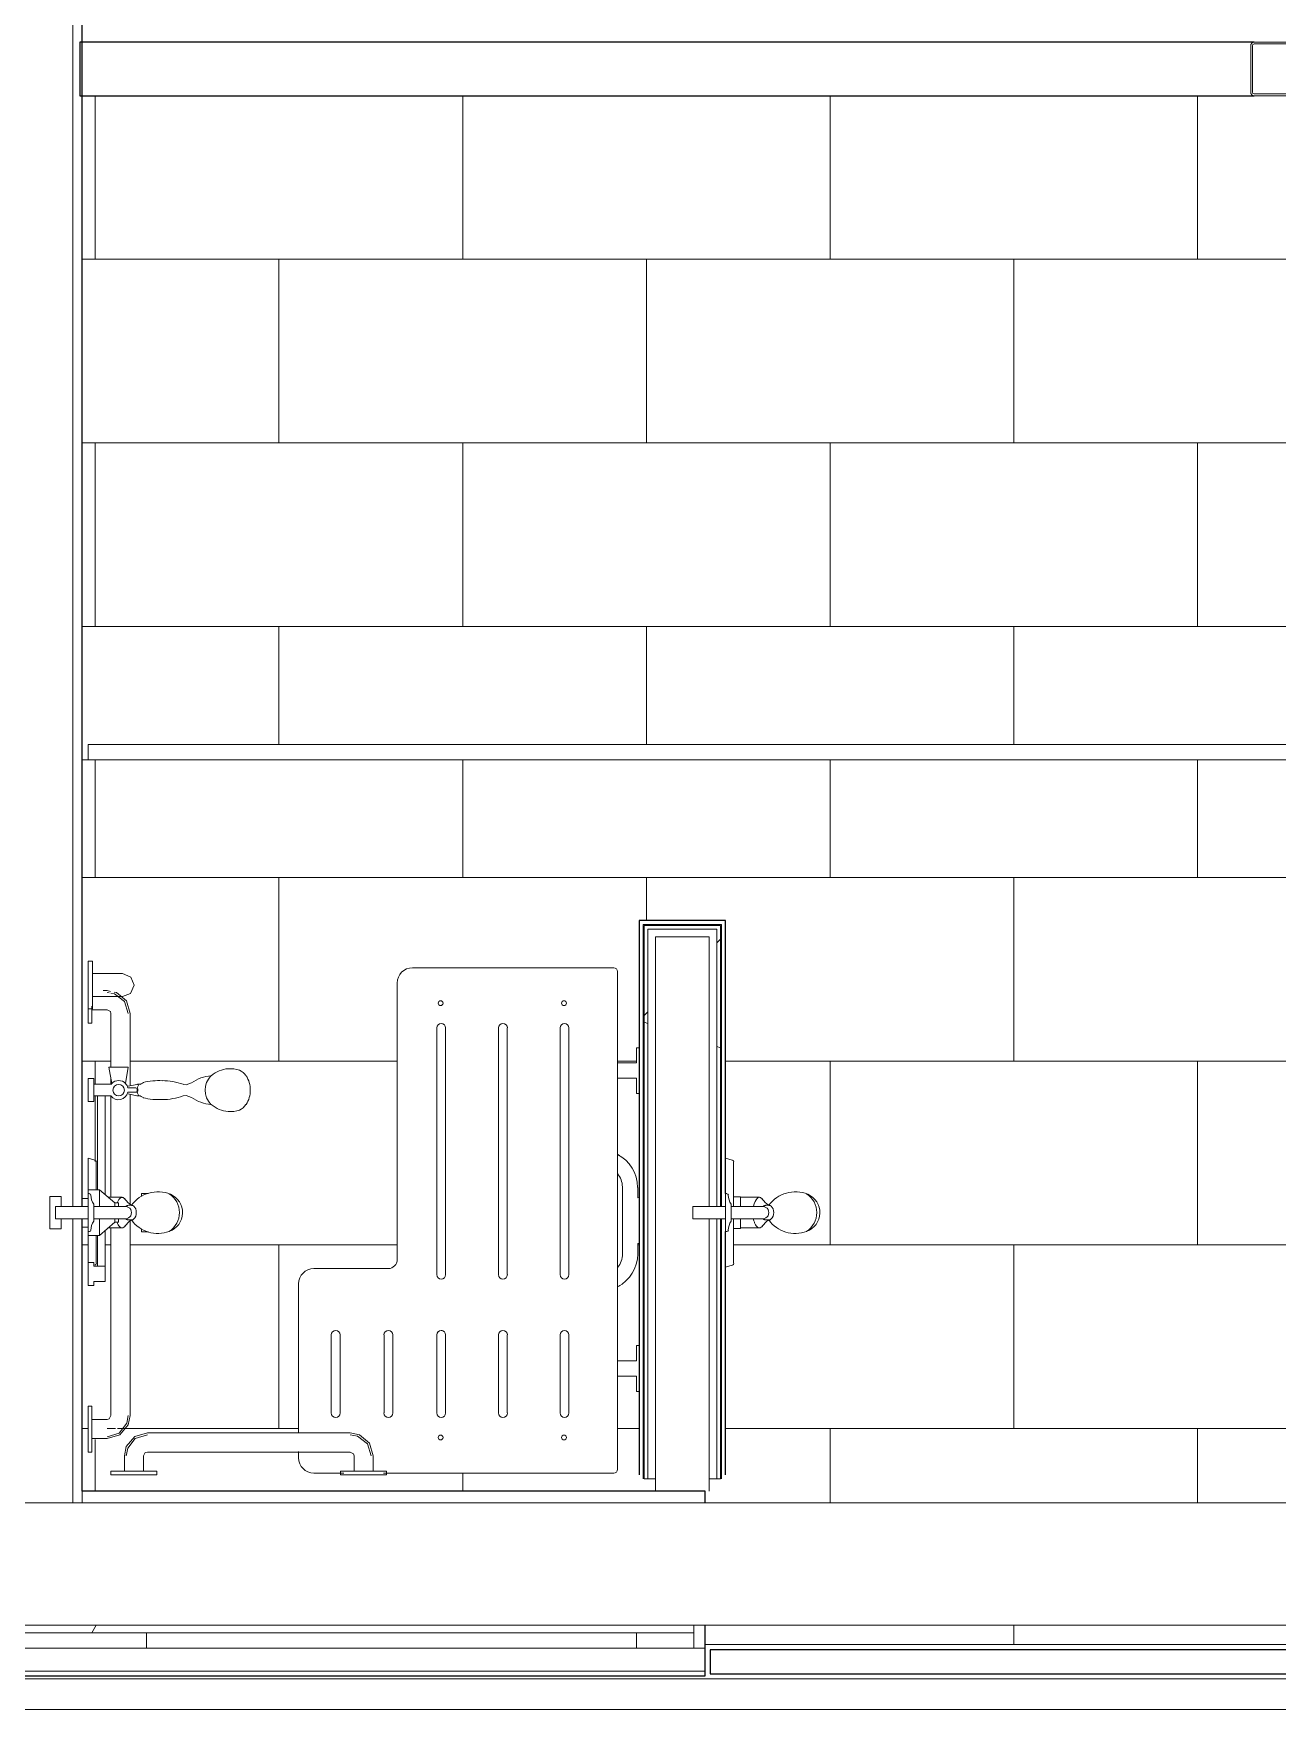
# Model space of a CAD drawing. Header units: inches. Extents: x 20001 to 27263, y -26025 to -18997.
# Drawn here: x 25304.6 to 25385.9, y -22800.8 to -22691.4 of the extents above; entities that cross this region are included whole.
import ezdxf

# ---------------------------------------------------------------- set-up
doc = ezdxf.new("R2010")
doc.units = ezdxf.units.IN
doc.header["$MEASUREMENT"] = 0
for name, color, linetype, lineweight in [('A-FLOR', 192, 'Continuous', 13), ('A-FLOR-PATT', 8, 'Continuous', 13), ('A-GENM', 13, 'Continuous', 13), ('A-WALL', 113, 'Continuous', 13), ('A-WALL-PATT', 111, 'Continuous', 25), ('I-WALL', 2, 'Continuous', 13), ('L-SITE-WALL', 31, 'Continuous', 13), ('P-SANR-FIXT', 6, 'Continuous', 13), ('Q-SPCQ', 91, 'Continuous', 13), ('S-BEAM', 12, 'Continuous', 13), ('S-COLS', 52, 'Continuous', 13)]:
    doc.layers.add(name, color=color, linetype=linetype, lineweight=lineweight)
pattern_1 = [(296.565, (38.4, 23.04), (0.00014, 153.59998), [17.173, -326.287]), (33.69, (46.08, 7.68), (0.0002, 153.6001), [27.691, -526.122]), (33.69, (199.68, 7.68), (0.0002, 153.6001), [27.691, -526.122]), (33.69, (353.28, 7.68), (0.0002, 153.6001), [27.691, -526.122]), (116.565, (69.12, 23.04), (0.00014, 153.59998), [17.173, -326.287]), (213.69, (61.44, 38.4), (0.0002, 153.6001), [27.691, -526.122]), (213.69, (215.04, 38.4), (0.0002, 153.6001), [27.691, -526.122]), (213.69, (368.64, 38.4), (0.0002, 153.6001), [27.691, -526.122]), (26.565, (99.84, 23.04), (0.00014, 153.6), [34.346, -309.114]), (26.565, (253.44, 23.04), (0.00014, 153.6), [34.346, -309.114]), (270, (130.56, 38.4), (153.6, 9e-15), [15.36, -138.24]), (225, (130.56, 23.04), (-1e-14, 153.60056), [21.722, -195.501]), (135, (115.2, 7.68), (1e-14, 153.60056), [21.722, -195.501]), (288.435, (69.12, 69.12), (0.00018, 153.600364), [24.286, -461.44]), (18.435, (76.8, 46.08), (0.0002, 153.60036), [24.286, -461.44]), (18.435, (230.4, 46.08), (0.0002, 153.60036), [24.286, -461.44]), (18.435, (384, 46.08), (0.0002, 153.60036), [24.286, -461.44]), (135, (99.84, 53.76), (1e-14, 153.60056), [21.722, -195.501]), (180, (84.48, 69.12), (-2e-14, -153.6), [15.36, -138.24]), (251.565, (30.72, 107.52), (-0.00018, 153.600364), [24.286, -461.44]), (315, (23.04, 84.48), (-1e-14, 153.60056), [21.722, -195.501]), (71.565, (38.4, 69.12), (-0.00018, 153.600364), [24.286, -461.44]), (135, (46.08, 92.16), (1e-14, 153.60056), [21.722, -195.501]), (225, (92.16, 107.52), (-1e-14, 153.60056), [21.722, -195.501]), (123.69, (76.8, 92.16), (0.00018, 153.6001), [27.691, -526.122]), (123.69, (230.4, 92.16), (0.00018, 153.6001), [27.691, -526.122]), (26.565, (61.44, 115.2), (0.00014, 153.6), [17.173, -326.287]), (26.565, (215.04, 115.2), (0.00014, 153.6), [17.173, -326.287]), (315, (76.8, 122.88), (-1e-14, 153.60056), [21.722, -195.501]), (213.69, (145.92, 145.92), (0.0002, 153.6001), [27.691, -526.122]), (213.69, (299.52, 145.92), (0.0002, 153.6001), [27.691, -526.122]), (213.69, (453.12, 145.92), (0.0002, 153.6001), [27.691, -526.122]), (296.565, (122.88, 130.56), (0.00014, 153.59998), [17.173, -326.287]), (45, (130.56, 115.2), (1e-14, 153.60056), [21.722, -195.501]), (90, (145.92, 130.56), (-153.6, 9e-15), [15.36, -138.24]), (213.69, (76.8, 153.6), (0.0002, 153.6001), [27.691, -526.122]), (213.69, (230.4, 153.6), (0.0002, 153.6001), [27.691, -526.122]), (213.69, (384, 153.6), (0.0002, 153.6001), [27.691, -526.122]), (315, (53.76, 138.24), (-1e-14, 153.60056), [10.861, -206.362]), (26.565, (61.44, 130.56), (0.00014, 153.6), [17.173, -326.287]), (26.565, (215.04, 130.56), (0.00014, 153.6), [17.173, -326.287]), (90, (76.8, 138.24), (-153.6, 9e-15), [15.36, -138.24]), (333.435, (15.36, 145.92), (-0.00014, 153.6), [17.173, -326.287]), (333.435, (168.96, 145.92), (-0.00014, 153.6), [17.173, -326.287]), (243.435, (30.72, 138.24), (-0.00014, 153.59998), [17.173, -326.287]), (161.565, (23.04, 122.88), (-0.0002, 153.60036), [24.286, -461.44]), (161.565, (176.64, 122.88), (-0.0002, 153.60036), [24.286, -461.44]), (161.565, (330.24, 122.88), (-0.0002, 153.60036), [24.286, -461.44]), (45, (0, 130.56), (1e-14, 153.60056), [21.722, -195.501]), (26.565, (7.68, 0), (0.00014, 153.6), [17.173, -326.287]), (26.565, (161.28, 0), (0.00014, 153.6), [17.173, -326.287]), (116.565, (23.04, 7.68), (0.00014, 153.59998), [17.173, -326.287]), (206.565, (15.36, 23.04), (0.00014, 153.6), [17.173, -326.287]), (206.565, (168.96, 23.04), (0.00014, 153.6), [17.173, -326.287]), (296.565, (0, 15.36), (0.00014, 153.59998), [17.173, -326.287]), (14.036, (115.2, 69.12), (0.0002, 153.6), [31.665, -601.644]), (14.036, (268.8, 69.12), (0.0002, 153.6), [31.665, -601.644]), (14.036, (422.4, 69.12), (0.0002, 153.6), [31.665, -601.644]), (14.036, (576, 69.12), (0.0002, 153.6), [31.665, -601.644]), (135, (145.92, 76.8), (1e-14, 153.60056), [21.722, -195.501]), (198.435, (130.56, 92.16), (0.0002, 153.60036), [24.286, -461.44]), (198.435, (284.16, 92.16), (0.0002, 153.60036), [24.286, -461.44]), (198.435, (437.76, 92.16), (0.0002, 153.60036), [24.286, -461.44]), (296.565, (107.52, 84.48), (0.00014, 153.59998), [17.173, -326.287]), (333.435, (7.68, 46.08), (-0.00014, 153.6), [17.173, -326.287]), (333.435, (161.28, 46.08), (-0.00014, 153.6), [17.173, -326.287]), (45, (23.04, 38.4), (1e-14, 153.60056), [10.861, -206.362]), (116.565, (30.72, 46.08), (0.00014, 153.59998), [17.173, -326.287]), (225, (23.04, 61.44), (-1e-14, 153.60056), [21.722, -195.501])]

# ---------------------------------------------------------------- blocks, each defined once
blk = doc.blocks.new('Shower_Seat-Retractable-Frost_Products_LTD_-Handicap-_975L_M_ - Steel-Stainless-110062-Site Plan - Phase 1')
at = {"layer": 'Q-SPCQ', "color": 7}
for p, q in [((25342.54, -22752.37), (25329.39, -22752.37)), ((25342.79, -22758.58), (25342.79, -22752.62)), ((25328.4, -22753.37), (25328.4, -22771.42)), ((25330.98, -22756.3), (25330.98, -22772.41)), ((25331.56, -22772.41), (25331.56, -22756.3)), ((25335.01, -22756.3), (25335.01, -22772.41)), ((25335.58, -22772.41), (25335.58, -22756.3)), ((25339.03, -22756.3), (25339.03, -22772.41)), ((25339.61, -22772.41), (25339.61, -22756.3)), ((25342.79, -22758.58), (25342.79, -22759.58)), ((25344.03, -22758.58), (25342.79, -22758.58)), ((25344.2, -22757.59), (25344.03, -22757.59)), ((25344.03, -22757.59), (25344.03, -22758.58)), ((25342.79, -22759.58), (25344.02, -22759.58)), ((25342.79, -22764.56), (25342.79, -22759.58)), ((25344.02, -22759.58), (25344.02, -22760.57)), ((25344.02, -22760.57), (25344.2, -22760.57)), ((25342.79, -22764.49), (25342.79, -22773.2)), ((25343.11, -22771.06), (25343.11, -22766.68)), ((25344.11, -22767.39), (25344.11, -22766.71)), ((25344.2, -22767.38), (25344.11, -22767.39)), ((25344.2, -22770.38), (25344.2, -22767.38)), ((25344.11, -22770.38), (25344.2, -22770.38)), ((25344.11, -22771.06), (25344.11, -22770.38)), ((25327.81, -22772.01), (25322.95, -22772.01)), ((25321.95, -22773.01), (25321.95, -22782.76)), ((25342.79, -22778.04), (25342.79, -22773.2)), ((25324.09, -22776.34), (25324.09, -22781.44)), ((25324.67, -22781.44), (25324.67, -22776.34)), ((25327.54, -22781.44), (25327.54, -22776.34)), ((25328.11, -22776.34), (25328.11, -22781.44)), ((25330.98, -22776.34), (25330.98, -22776.38)), ((25330.98, -22776.34), (25330.98, -22781.44)), ((25331.56, -22781.44), (25331.56, -22776.34)), ((25331.56, -22777.22), (25331.56, -22781.44)), ((25335.01, -22776.34), (25335.01, -22781.44)), ((25335.58, -22781.44), (25335.58, -22776.34)), ((25339.03, -22776.34), (25339.03, -22781.44)), ((25339.61, -22781.44), (25339.61, -22776.34)), ((25344.03, -22777.04), (25344.03, -22778.04)), ((25344.2, -22777.04), (25344.03, -22777.04)), ((25330.98, -22781.44), (25330.98, -22777.49)), ((25342.79, -22778.04), (25342.79, -22779.04)), ((25344.03, -22778.04), (25342.79, -22778.04)), ((25342.79, -22779.04), (25344.03, -22779.04)), ((25342.79, -22785.12), (25342.79, -22779.04)), ((25344.03, -22779.04), (25344.03, -22780.03)), ((25344.03, -22780.03), (25344.2, -22780.03)), ((25321.95, -22783.95), (25321.95, -22784.37)), ((25322.95, -22785.37), (25324.9, -22785.37)), ((25327.5, -22785.37), (25342.54, -22785.37))]:
    blk.add_line(p, q, dxfattribs=at)
for centre, radius, start, end in [((25329.39, -22753.37), 0.998, 90, 180), ((25342.54, -22752.62), 0.249, 0, 90), ((25331.23, -22754.68), 0.157, 90, 270), ((25331.23, -22754.68), 0.157, 270, 90), ((25339.29, -22754.68), 0.157, 90, 270), ((25339.29, -22754.68), 0.157, 270, 90), ((25331.27, -22756.3), 0.289, 0, 180), ((25335.3, -22756.3), 0.289, 0, 180), ((25339.32, -22756.3), 0.289, 0, 180), ((25341.82, -22766.4), 2.09, 57.8406, 62.567), ((25341.68, -22766.71), 2.42, 0, 62.8489), ((25341.75, -22766.68), 1.35, 0, 40), ((25327.81, -22771.42), 0.589, 270, 0), ((25341.66, -22771.03), 1.45, 321.4199, 358.8453), ((25341.64, -22771.02), 2.47, 297.8217, 359.1458), ((25322.95, -22773.01), 0.998, 90, 180), ((25331.27, -22772.41), 0.288, 180, 0), ((25335.3, -22772.41), 0.288, 180, 0), ((25339.32, -22772.41), 0.289, 180, 0), ((25341.92, -22771.67), 1.77, 299.5044, 304.7548), ((25324.38, -22776.34), 0.289, 0, 180), ((25327.82, -22776.34), 0.289, 0, 180), ((25331.27, -22776.34), 0.289, 40.7863, 180), ((25331.27, -22776.34), 0.289, 0, 180), ((25335.3, -22776.34), 0.289, 0, 180), ((25339.32, -22776.34), 0.289, 0, 180), ((25324.38, -22781.44), 0.289, 180, 0), ((25327.82, -22781.44), 0.289, 180, 0), ((25331.27, -22781.44), 0.289, 180, 0), ((25331.27, -22781.44), 0.289, 180, 0), ((25335.3, -22781.44), 0.289, 180, 0), ((25339.32, -22781.44), 0.289, 180, 0), ((25331.23, -22783.04), 0.157, 90, 270), ((25331.23, -22783.04), 0.157, 270, 90), ((25339.29, -22783.04), 0.157, 90, 270), ((25339.29, -22783.04), 0.157, 270, 90), ((25322.95, -22784.37), 0.998, 180, 270), ((25342.54, -22785.12), 0.249, 270, 0)]:
    blk.add_arc(centre, radius, start, end, dxfattribs=at)
blk = doc.blocks.new('Parametric_ADA_Grab_Bar_-_2_Piece_3744 - Parametric_ADA_Grab_Bar_-_2_Piece_3744 2-122809-Site Plan - Phase 1')
at = {"layer": 'A-GENM', "color": 7}
for p, q in [((1.25, 32.16), (1, 32.16)), ((1.46, 32.11), (1.25, 32.16)), ((1.39, 32.01), (1.25, 32.03)), ((0, 30.03), (0, 31.14)), ((0.25, 31.14), (0.25, 30.03)), ((0.25, 30.91), (1.25, 30.91)), ((1.5, 30.66), (1.5, 27.16)), ((2.75, 25.94), (2.75, 30.66)), ((0, 30.23), (0, 30.03)), ((0, 30.03), (0.25, 30.03)), ((0.25, 30.03), (0.25, 30.23)), ((1.5, 26.4), (1.5, 26.04)), ((1.5, 25.29), (1.5, 18.66)), ((2.75, 18.2), (2.75, 25.39)), ((1.5, 16.67), (1.5, 4.41)), ((2.75, 4.41), (2.75, 17.12)), ((0.25, 5.03), (0, 5.03)), ((0, 2.03), (0, 5.03)), ((0, 5.03), (0, 4.83)), ((0.25, 4.83), (0.25, 5.03)), ((0.25, 5.03), (0.25, 2.03)), ((1.25, 4.16), (0.25, 4.16)), ((0, 2.23), (0, 2.03)), ((0.25, 2.91), (1.25, 2.91)), ((0.25, 2.03), (0.25, 2.23)), ((17.13, 3.28), (3.88, 3.28)), ((0, 2.03), (0.25, 2.03)), ((2.38, 1.78), (2.38, 0.78)), ((3.63, 0.78), (3.63, 1.78)), ((3.88, 2.03), (17.13, 2.03)), ((17.38, 1.78), (17.38, 0.78)), ((18.63, 0.78), (18.63, 1.78)), ((1.5, 0.78), (1.5, 0.53)), ((1.5, 0.78), (4.5, 0.78)), ((1.7, 0.78), (1.5, 0.78)), ((1.5, 0.53), (1.7, 0.53)), ((4.5, 0.53), (1.5, 0.53)), ((4.5, 0.78), (4.3, 0.78)), ((4.3, 0.53), (4.5, 0.53)), ((4.5, 0.53), (4.5, 0.78)), ((16.5, 0.78), (16.5, 0.53)), ((16.5, 0.78), (19.5, 0.78)), ((16.7, 0.78), (16.5, 0.78)), ((16.5, 0.53), (16.7, 0.53)), ((19.5, 0.53), (16.5, 0.53)), ((19.5, 0.78), (19.3, 0.78)), ((19.3, 0.53), (19.5, 0.53)), ((19.5, 0.53), (19.5, 0.78))]:
    blk.add_line(p, q, dxfattribs=at)
at = {"layer": 'A-GENM', "color": 7, "flags": 128}
for points in [[(2.63, 30.66), (2.38, 31.44), (1.74, 31.94), (1.5, 31.99)], [(2.75, 30.66), (2.51, 31.48), (1.85, 32.03), (1.7, 32.06)], [(1.25, 30.91), (1.46, 30.79), (1.5, 30.66)], [(1.25, 2.91), (2.07, 3.15), (2.62, 3.8), (2.75, 4.41)], [(1.5, 4.41), (1.39, 4.2), (1.25, 4.16)], [(1.25, 3.03), (2.03, 3.27), (2.54, 3.92), (2.63, 4.41)], [(3.88, 3.28), (3.05, 3.04), (2.5, 2.38), (2.38, 1.78)], [(3.88, 3.16), (3.09, 2.91), (2.59, 2.27), (2.5, 1.78)], [(18.63, 1.78), (18.38, 2.6), (17.73, 3.15), (17.13, 3.28)], [(18.5, 1.78), (18.26, 2.56), (17.61, 3.07), (17.13, 3.16)], [(3.63, 1.78), (3.74, 1.99), (3.88, 2.03)], [(17.13, 2.03), (17.34, 1.92), (17.38, 1.78)]]:
    blk.add_lwpolyline(points, dxfattribs=at)
blk = doc.blocks.new('817_Grab_Bars - 8170-001180-25756-Site Plan - Phase 1')
at = {"layer": 'Q-SPCQ', "color": 7}
for p, q in [((25469.02, -22690.3), (25469.02, -22691.02)), ((25469.02, -22690.3), (25469.02, -22691.02)), ((25470.52, -22691.02), (25470.52, -22690.3)), ((25470.52, -22691.02), (25470.52, -22690.3)), ((25468.2, -22691.02), (25468.2, -22691.3)), ((25468.2, -22691.02), (25468.2, -22691.3)), ((25468.2, -22691.02), (25471.33, -22691.02)), ((25468.41, -22691.02), (25468.2, -22691.02)), ((25468.2, -22691.02), (25468.41, -22691.02)), ((25468.41, -22691.02), (25468.2, -22691.02)), ((25471.33, -22691.3), (25468.2, -22691.3)), ((25468.2, -22691.3), (25468.41, -22691.3)), ((25468.41, -22691.3), (25468.2, -22691.3)), ((25468.2, -22691.3), (25468.41, -22691.3)), ((25471.33, -22691.02), (25471.12, -22691.02)), ((25471.12, -22691.02), (25471.33, -22691.02)), ((25471.33, -22691.02), (25471.12, -22691.02)), ((25471.12, -22691.3), (25471.33, -22691.3)), ((25471.33, -22691.3), (25471.12, -22691.3)), ((25471.12, -22691.3), (25471.33, -22691.3)), ((25471.33, -22691.3), (25471.33, -22691.02)), ((25471.33, -22691.3), (25471.33, -22691.02))]:
    blk.add_line(p, q, dxfattribs=at)
at = {"layer": 'Q-SPCQ', "color": 7, "flags": 128}
for points in [[(25469.02, -22689.05), (25469.25, -22688.51), (25469.77, -22688.3)], [(25469.77, -22688.3), (25470.31, -22688.54), (25470.52, -22689.05)], [(25469.02, -22689.05), (25469.02, -22689.3), (25469.02, -22689.93), (25469.02, -22690.3)], [(25469.02, -22690.3), (25469.02, -22689.56), (25469.02, -22689.11), (25469.02, -22689.05)], [(25470.52, -22690.3), (25470.52, -22689.56), (25470.52, -22689.11), (25470.52, -22689.05)], [(25470.52, -22689.05), (25470.52, -22689.3), (25470.52, -22689.93), (25470.52, -22690.3)]]:
    blk.add_lwpolyline(points, dxfattribs=at)
blk = doc.blocks.new('Shower-Unit-Zurn-Z7301-SS-MT-DV2P-HW - Z7301-SS-MT-DV2P-HW-234739-Site Plan - Phase 1')
at = {"layer": 'A-GENM', "color": 7}
for p, q in [((1.06, 2.5), (-1.06, 2.5)), ((-1.06, 2.5), (-1.06, 1.75)), ((1.06, 1.75), (1.06, 2.5)), ((-1.06, 1.75), (-0.4, 1.75)), ((0.4, 1.75), (1.06, 1.75)), ((-1.24, 0), (-1.5, 0)), ((-1.5, 0), (-1.5, -0.75)), ((-1.5, -0.75), (-0.4, -0.75)), ((-1.5, -0.75), (-0.63, -1.75)), ((0.4, -0.75), (1.5, -0.75)), ((0.63, -1.75), (1.5, -0.75)), ((1.5, 0), (1.24, 0)), ((1.5, -0.75), (1.5, 0)), ((-0.63, -1.75), (-0.4, -1.75)), ((-0.63, -1.75), (-0.63, -2)), ((-0.63, -2), (-0.4, -2)), ((0.4, -1.75), (0.63, -1.75)), ((0.4, -2), (0.63, -2)), ((0.63, -2), (0.63, -1.75)), ((-1.05, -3.5), (-1.25, -3.5)), ((-1.25, -3.5), (-1.25, -3.96)), ((1.25, -3.5), (1.06, -3.5)), ((1.25, -3.92), (1.25, -3.5))]:
    blk.add_line(p, q, dxfattribs=at)
at = {"layer": 'A-GENM', "lineweight": 9}
for p, q in [((-4.75, 0), (-4.75, -0.38)), ((-3.25, 0), (-4.75, 0)), ((-4.75, -0.38), (-4.5, -0.38)), ((-4.5, -0.38), (-4.5, -1.13)), ((-3.5, -1.13), (-3.5, -0.38)), ((-3.5, -0.38), (-3.25, -0.38)), ((-1.5, -0.63), (-3.5, -0.63)), ((-3.25, -0.38), (-3.25, 0)), ((7.62, -0.63), (1.5, -0.63)), ((8.75, 0), (7.25, 0)), ((7.25, 0), (7.25, -0.38)), ((7.25, -0.38), (7.62, -0.38)), ((7.62, -0.38), (8.38, -0.38)), ((7.62, -0.38), (7.62, -1.5)), ((8.38, -1.5), (8.38, -0.38)), ((8.38, -0.38), (8.75, -0.38)), ((8.75, -0.38), (8.75, 0)), ((-4.5, -1.13), (-3.5, -1.13)), ((-3.5, -1.13), (-1.17, -1.13)), ((1.17, -1.13), (7.62, -1.13)), ((9.5, -1.36), (8.44, -1.55)), ((9.5, -2.62), (9.5, -1.36)), ((7.62, -3.24), (7.62, -3.41)), ((7.75, -2.62), (7.63, -3.19)), ((7.86, -2.61), (7.86, -3.12)), ((8.14, -3.12), (8.14, -2.61)), ((8.37, -3.19), (8.25, -2.62)), ((8.38, -3.41), (8.38, -3.24)), ((8.44, -2.45), (9.5, -2.62)), ((7.65, -6.42), (7.52, -6.76)), ((7.63, -6.21), (7.65, -6.42)), ((8.35, -6.42), (8.37, -6.21)), ((8.48, -6.76), (8.35, -6.42))]:
    blk.add_line(p, q, dxfattribs=at)
blk.add_circle((8, -2), 0.375, dxfattribs=at)
for centre, radius, start, end in [((8, -2), 0.625, 126.8699, 256.9481), ((8, -2), 0.625, 45.7475, 53.1301), ((8, -2), 0.625, 314.2572, 45.7475), ((7.85, -3.23), 0.225, 167.7751, 181.8194), ((8, -3.9), 0.687, 56.9089, 123.0911), ((8, -3.12), 0.141, 180, 360), ((8, -2), 0.625, 283.0519, 314.2572), ((8.15, -3.23), 0.225, 358.1806, 12.2249), ((11.46, -4.61), 4.08, 165.8269, 183.3406), ((8.98, -4.32), 1.63, 146.1204, 154.5364), ((7.02, -4.32), 1.63, 25.4636, 33.8796), ((4.54, -4.61), 4.08, 356.6594, 14.1731), ((11.6, -4.81), 4.22, 180.5665, 199.4054), ((4.4, -4.81), 4.22, 340.5946, 359.4335), ((9.42, -8.15), 2.35, 143.7224, 177.4669), ((8, -8.99), 1.34, 46.1253, 133.8747), ((6.58, -8.15), 2.35, 2.5331, 36.2776), ((8.47, -9.28), 1.87, 138.72, 176.4673), ((7.53, -9.28), 1.87, 3.5327, 41.28), ((8.6, -9.29), 2, 176.4673, 197.5327), ((7.4, -9.29), 2, 342.4673, 3.5327), ((7.65, -9.45), 1.05, 204.5638, 235.4362), ((7.96, -9.01), 1.59, 235.4362, 271.5888), ((8.04, -9.01), 1.59, 268.4112, 304.5638), ((8.35, -9.45), 1.05, 304.5638, 335.4362)]:
    blk.add_arc(centre, radius, start, end, dxfattribs=at)
at = {"layer": 'P-SANR-FIXT', "color": 7}
for p, q in [((0.4, 2.13), (-0.4, 2.13)), ((-0.4, 2.13), (-0.4, 0)), ((0.4, 0), (0.4, 2.13)), ((-0.4, 0), (-1.24, 0)), ((-1.24, 0), (-1.24, -0.1)), ((-0.94, 0.38), (-0.94, 0)), ((-0.4, 0), (0.4, 0)), ((1.24, 0), (0.4, 0)), ((0.93, 0), (0.93, 0.38)), ((1.24, -0.1), (1.24, 0)), ((-3.31, -0.54), (-1.5, -0.54)), ((-1.5, 0), (-3.25, 0)), ((-0.55, -0.38), (-0.4, -0.38)), ((-0.4, -0.38), (-0.4, -2.46)), ((-0.4, -0.38), (0.4, -0.38)), ((0.4, -2.46), (0.4, -0.38)), ((0.4, -0.38), (0.55, -0.38)), ((3.56, 0), (1.5, 0)), ((1.5, -0.54), (3.31, -0.54)), ((3.43, -0.45), (3.56, 0)), ((-1, -1.33), (-1, -2.23)), ((1, -2.23), (1, -1.33)), ((-0.48, -2.64), (-0.48, -2.84)), ((0.48, -2.84), (0.48, -2.64))]:
    blk.add_line(p, q, dxfattribs=at)
for centre, radius, start, end in [((-3.31, -0.42), 0.125, 196, 270), ((-1.14, -0.1), 0.0945, 180, 270), ((-1.14, -1.21), 1.02, 54.522, 90), ((1.14, -1.21), 1.02, 90, 125.478), ((1.14, -0.1), 0.0945, 270, 360), ((3.31, -0.42), 0.125, 270, 344), ((0.79, -4.57), 2.15, 126.1534, 200.0175), ((-0.63, -2.12), 0.388, 197.5027, 230.4973), ((-2.26, -4.09), 2.18, 35.18, 50.4973), ((2.26, -4.09), 2.18, 129.5027, 144.8141), ((-0.79, -4.57), 2.15, 337.8261, 53.8466), ((0.63, -2.12), 0.388, 309.5027, 342.4973), ((0, -4.86), 1.31, 200.0175, 336.4181), ((0, -4.51), 1.46, 212.9208, 327.0792)]:
    blk.add_arc(centre, radius, start, end, dxfattribs=at)
for centre, major_axis, ratio, start_param, end_param in [((-0.11, -2.15), (-1.11, 0.08), 0.351489, 2.831356, 3.949343), ((0, -2.84), (-0.476, 0), 0.662364, 0, 3.141593), ((0, -2.46), (-0.4, 0), 0.941821, 0, 3.141593)]:
    blk.add_ellipse(centre, major_axis=major_axis, ratio=ratio, start_param=start_param, end_param=end_param, dxfattribs=at)
blk.add_open_spline([(-0.68, -1.91), (-0.69, -1.92), (-0.81, -1.97), (-0.96, -2.08), (-1.02, -2.22), (-0.98, -2.3), (-0.94, -2.34)], degree=3, knots=[0.2535572, 0.2535572, 0.2535572, 0.2535572, 0.2857143, 0.5714286, 0.7857143, 1, 1, 1, 1], dxfattribs=at)
for points in [[(-0.4, -2.46), (-0.42, -2.48), (-0.44, -2.52), (-0.47, -2.58), (-0.48, -2.62), (-0.48, -2.64)], [(0.48, -2.64), (0.48, -2.62), (0.47, -2.58), (0.44, -2.52), (0.42, -2.48), (0.4, -2.46)]]:
    blk.add_open_spline(points, degree=3, dxfattribs=at)
blk = doc.blocks.new('Shower-Unit-Zurn-Z7301-SS-MT-DV2P-HW - Z7301-SS-MT-DV2P-HW-V64-Site Plan - Phase 1')
at = {"layer": 'P-SANR-FIXT', "color": 7}
for p, q in [((0.4, 2.13), (-0.4, 2.13)), ((-0.4, 2.13), (-0.4, 0)), ((0.4, 0), (0.4, 2.13)), ((-0.4, 0), (-1.24, 0)), ((-1.24, 0), (-1.24, -0.1)), ((-0.4, 0), (0.4, 0)), ((1.24, 0), (0.4, 0)), ((1.24, -0.1), (1.24, 0)), ((-3.56, 0), (-3.43, -0.45)), ((-3.31, -0.54), (-1.03, -0.54)), ((-1.03, -0.54), (-0.4, -0.54)), ((-1.03, -0.54), (-1.03, -0.99)), ((-1.03, -0.99), (-1, -0.99)), ((-1, -0.99), (-0.4, -0.99)), ((-1, -0.99), (-1, -2.23)), ((-0.55, -0.38), (-0.4, -0.38)), ((-0.4, -0.38), (-0.4, -2.46)), ((-0.4, -0.38), (0.4, -0.38)), ((0.4, -2.46), (0.4, -0.38)), ((0.4, -0.38), (0.55, -0.38)), ((0.4, -0.54), (1.03, -0.54)), ((0.4, -0.99), (1, -0.99)), ((1, -2.23), (1, -0.99)), ((1, -0.99), (1.03, -0.99)), ((1.03, -0.99), (1.03, -0.54)), ((1.03, -0.54), (3.31, -0.54)), ((3.43, -0.45), (3.56, 0)), ((-0.48, -2.64), (-0.48, -2.84)), ((0.48, -2.84), (0.48, -2.64))]:
    blk.add_line(p, q, dxfattribs=at)
for centre, radius, start, end in [((-3.31, -0.42), 0.125, 196, 270), ((-1.14, -0.1), 0.0945, 180, 270), ((-1.14, -1.21), 1.02, 54.522, 90), ((1.14, -1.21), 1.02, 90, 125.478), ((1.14, -0.1), 0.0945, 270, 360), ((3.31, -0.42), 0.125, 270, 344), ((0.79, -4.57), 2.15, 126.1534, 200.0175), ((-0.63, -2.12), 0.388, 197.5027, 230.4973), ((-2.26, -4.09), 2.18, 35.18, 50.4973), ((2.26, -4.09), 2.18, 129.5027, 144.8141), ((-0.79, -4.57), 2.15, 337.8261, 53.8466), ((0.63, -2.12), 0.388, 309.5027, 342.4973), ((0, -4.86), 1.31, 200.0175, 336.4181), ((0, -4.51), 1.46, 212.9208, 327.0792)]:
    blk.add_arc(centre, radius, start, end, dxfattribs=at)
for centre, major_axis, ratio, start_param, end_param in [((-0.11, -2.15), (-1.11, 0.08), 0.351489, 2.831356, 4.247568), ((0, -2.84), (-0.476, 0), 0.662364, 0, 3.141593), ((0, -2.46), (-0.4, 0), 0.941821, 0, 3.141593)]:
    blk.add_ellipse(centre, major_axis=major_axis, ratio=ratio, start_param=start_param, end_param=end_param, dxfattribs=at)
blk.add_open_spline([(-0.42, -1.83), (-0.46, -1.84), (-0.57, -1.87), (-0.78, -1.95), (-0.96, -2.08), (-1.02, -2.22), (-0.98, -2.3), (-0.94, -2.34)], degree=3, knots=[0.0572746, 0.0572746, 0.0572746, 0.0572746, 0.1428571, 0.2857143, 0.5714286, 0.7857143, 1, 1, 1, 1], dxfattribs=at)
for points in [[(-0.4, -2.46), (-0.42, -2.48), (-0.44, -2.52), (-0.47, -2.58), (-0.48, -2.62), (-0.48, -2.64)], [(0.48, -2.64), (0.48, -2.62), (0.47, -2.58), (0.44, -2.52), (0.42, -2.48), (0.4, -2.46)]]:
    blk.add_open_spline(points, degree=3, dxfattribs=at)
blk = doc.blocks.new('HSS-Hollow Structural Section-Column - HSS3-1_2X3-1_2X1_8-350765-Site Plan - Phase 1')
at = {"layer": 'S-COLS', "color": 50, "lineweight": 15}
for p, q in [((-1.75, 1.518), (-1.75, -1.518)), ((-1.634, -1.518), (-1.634, 1.518)), ((1.518, 1.75), (-1.518, 1.75)), ((-1.518, 1.634), (1.518, 1.634)), ((1.634, 1.518), (1.634, -1.518)), ((1.75, -1.518), (1.75, 1.518)), ((1.518, -1.634), (-1.518, -1.634)), ((-1.518, -1.75), (1.518, -1.75))]:
    blk.add_line(p, q, dxfattribs=at)
for centre, radius, start, end in [((-1.518, 1.518), 0.232, 90, 180), ((-1.518, 1.518), 0.116, 90, 180), ((1.518, 1.518), 0.232, 360, 90), ((1.518, 1.518), 0.116, 0, 90), ((-1.518, -1.518), 0.232, 180, 270), ((-1.518, -1.518), 0.116, 180, 270), ((1.518, -1.518), 0.232, 270, 360), ((1.518, -1.518), 0.116, 270, 360)]:
    blk.add_arc(centre, radius, start, end, dxfattribs=at)
blk = doc.blocks.new('Locker Rooms and Restrooms_rvt-1-Site Plan - Phase 1')
at = {"layer": 'A-FLOR-PATT', "lineweight": 9}
h = blk.add_hatch(dxfattribs=at)
h.set_pattern_fill('FP_30', color=27, style=0, pattern_type=2)
h.set_pattern_definition([(180, (25404.64, -22730.126), (48, -23.996), [48, 0, 0, 0]), (270, (25380.64, -22718.13), (48, 3e-15), [11.998, -11.998]), (270, (25392.64, -22730.126), (48, 3e-15), [11.998, -11.998]), (270, (25368.64, -22730.126), (48, 3e-15), [11.998, -11.998]), (180, (25404.64, -22742.124), (48, -23.996), [48, 0, 0, 0]), (270, (25356.64, -22718.13), (48, 3e-15), [11.998, -11.998])])
h.paths.add_polyline_path([(25509.39, -22738.8), (25509.39, -22695.93), (25508.89, -22695.93), (25508.89, -22696.18), (25508.58, -22696.24), (25508.58, -22696.49), (25442.08, -22696.49), (25442.14, -22696.24), (25442.39, -22696.18), (25442.39, -22695.93), (25442.89, -22695.93), (25442.89, -22695.43), (25307.83, -22695.43), (25307.83, -22738.8), (25308.2, -22738.8), (25308.2, -22737.8), (25508.33, -22737.8), (25508.33, -22738.8)], flags=0)
h = blk.add_hatch(dxfattribs=at)
h.set_pattern_fill('FP_29', color=27, style=0, pattern_type=2)
h.set_pattern_definition([(0, (25404.64, -22758.5), (-48, 23.995), [48, 0, 0, 0]), (90, (25428.64, -22770.497), (-48, 3e-15), [11.997, -11.997]), (90, (25416.64, -22758.5), (-48, 3e-15), [11.997, -11.997]), (90, (25440.64, -22758.5), (-48, 3e-15), [11.997, -11.997]), (0, (25404.64, -22746.502), (-48, 23.995), [48, 0, 0, 0]), (90, (25452.64, -22770.497), (-48, 3e-15), [11.997, -11.997])])
h.paths.add_polyline_path([(25354.76, -22796.55), (25509.39, -22796.55), (25509.39, -22795.3), (25348.52, -22795.3), (25348.52, -22796.55), (25354.66, -22796.55)], flags=0)
h.paths.add_polyline_path([(25393.89, -22780.24), (25394.23, -22780.24), (25394.16, -22780.05), (25393.89, -22780.08)], flags=0)
h.paths.add_polyline_path([(25393.7, -22756.55), (25393.7, -22756.89), (25393.87, -22756.87), (25393.85, -22756.55), (25393.73, -22756.55)], flags=0)
h.paths.add_polyline_path([(25396.14, -22749.29), (25396.2, -22749.6), (25396.2, -22749.54)], flags=0)
h.paths.add_polyline_path([(25409.89, -22756.46), (25409.55, -22756.46), (25409.62, -22756.64), (25409.89, -22756.61)], flags=0)
h.paths.add_polyline_path([(25410.08, -22780.14), (25410.08, -22779.8), (25409.91, -22779.82), (25409.93, -22780.15), (25410.05, -22780.14)], flags=0)
h.paths.add_polyline_path([(25455.55, -22749.29), (25455.62, -22749.6), (25455.61, -22749.54)], flags=0)
h.paths.add_polyline_path([(25344.45, -22749.29), (25344.53, -22749.6), (25344.52, -22749.54)], flags=0)
h.paths.add_polyline_path([(25348.52, -22787.3), (25395.89, -22787.3), (25395.89, -22781.65), (25395.61, -22781.65), (25395.61, -22780.95), (25394.89, -22780.95), (25394.89, -22780.67), (25394.29, -22780.71), (25394.13, -22780.59), (25393.82, -22780.17), (25393.42, -22779.76), (25393.27, -22779.87), (25393.11, -22779.73), (25393.17, -22779.39), (25392.99, -22779.05), (25392.89, -22779.05), (25392.99, -22757.55), (25393.27, -22757.55), (25393.2, -22757.12), (25393.35, -22756.78), (25393.73, -22756.52), (25394.17, -22756.07), (25394.03, -22755.96), (25394.29, -22755.8), (25394.55, -22755.83), (25395.61, -22755.65), (25395.61, -22754.94), (25395.89, -22754.94), (25395.89, -22749.29), (25400.45, -22749.29), (25400.45, -22779.05), (25403.33, -22779.05), (25403.33, -22749.29), (25407.89, -22749.29), (25407.89, -22755.04), (25408.17, -22755.04), (25408.17, -22755.75), (25408.89, -22755.75), (25408.89, -22756.02), (25409.49, -22755.98), (25409.66, -22756.11), (25409.96, -22756.52), (25410.36, -22756.93), (25410.52, -22756.83), (25410.67, -22756.96), (25410.61, -22757.31), (25410.79, -22757.65), (25410.89, -22757.65), (25410.79, -22779.15), (25410.52, -22779.15), (25410.58, -22779.58), (25410.43, -22779.91), (25410.05, -22780.17), (25409.61, -22780.62), (25409.75, -22780.73), (25409.49, -22780.9), (25409.23, -22780.87), (25408.17, -22781.05), (25408.17, -22781.75), (25407.89, -22781.75), (25407.89, -22787.3), (25455.3, -22787.3), (25455.3, -22771.92), (25454.76, -22771.67), (25454.76, -22769.39), (25452.83, -22769.18), (25452.46, -22768.84), (25451.75, -22769.44), (25451.31, -22769.62), (25450.84, -22769.7), (25450.37, -22769.67), (25449.64, -22769.39), (25449.29, -22768.99), (25449.17, -22768.71), (25449.25, -22767.8), (25449.71, -22767.28), (25449.99, -22767.14), (25450.84, -22767), (25451.75, -22767.26), (25452.61, -22767.76), (25453.06, -22767.36), (25454.76, -22767.33), (25454.76, -22765.05), (25455.3, -22764.8), (25455.3, -22749.29), (25460.92, -22749.29), (25460.92, -22764.8), (25461.46, -22765.05), (25461.46, -22767.33), (25463.39, -22767.54), (25463.76, -22767.88), (25464.47, -22767.26), (25465.38, -22767), (25466.31, -22767.16), (25466.8, -22767.53), (25467.06, -22768.09), (25466.93, -22768.99), (25466.51, -22769.45), (25465.85, -22769.67), (25465.38, -22769.7), (25464.91, -22769.62), (25464.24, -22769.3), (25463.87, -22768.96), (25463.74, -22768.84), (25463.15, -22769.35), (25461.46, -22769.39), (25461.46, -22771.67), (25460.92, -22771.92), (25460.92, -22787.3), (25509.39, -22787.3), (25509.39, -22738.8), (25307.83, -22738.8), (25307.83, -22767.42), (25308.2, -22767.33), (25308.2, -22764.8), (25308.74, -22765.05), (25308.83, -22760.73), (25308.58, -22760.73), (25308.58, -22761.11), (25308.2, -22761.11), (25308.2, -22759.61), (25308.58, -22759.61), (25308.58, -22759.98), (25309.7, -22759.92), (25309.7, -22759.63), (25309.57, -22758.86), (25309.7, -22758.86), (25309.79, -22755.37), (25310.95, -22755.37), (25310.95, -22760.08), (25311.39, -22760.11), (25311.44, -22760.11), (25311.49, -22759.98), (25311.71, -22759.92), (25311.82, -22759.87), (25313.05, -22759.75), (25314.96, -22759.88), (25315.79, -22759.49), (25316.25, -22759.43), (25316.96, -22759.04), (25317.73, -22758.98), (25318.52, -22759.42), (25318.77, -22760.03), (25318.77, -22760.69), (25318.52, -22761.3), (25318.4, -22761.45), (25317.73, -22761.74), (25316.96, -22761.68), (25314.41, -22760.73), (25313.05, -22760.97), (25311.82, -22760.85), (25311.39, -22760.73), (25310.95, -22760.73), (25311.04, -22767.88), (25311.89, -22767.11), (25313.59, -22767.16), (25314.08, -22767.53), (25314.34, -22768.09), (25314.21, -22768.99), (25313.79, -22769.45), (25313.13, -22769.67), (25312.66, -22769.7), (25311.7, -22769.55), (25311.7, -22769.41), (25311.15, -22768.96), (25310.95, -22768.9), (25310.87, -22781.62), (25309.7, -22781.62), (25309.7, -22769.35), (25309.53, -22769.35), (25309.33, -22769.53), (25309.33, -22772.86), (25308.58, -22772.86), (25308.58, -22773.11), (25308.2, -22773.11), (25308.2, -22769.3), (25307.83, -22769.39), (25307.83, -22786.55), (25345.27, -22786.55), (25345.27, -22785.74), (25344.52, -22785.74), (25344.45, -22785.49), (25344.2, -22785.49), (25344.2, -22780.03), (25344.03, -22780.03), (25344.03, -22779.04), (25342.79, -22779.04), (25342.79, -22785.12), (25342.54, -22785.37), (25327.5, -22785.37), (25327.5, -22785.49), (25324.9, -22785.49), (25324.9, -22785.37), (25322.69, -22785.34), (25322.09, -22784.87), (25321.95, -22784.37), (25321.9, -22783.99), (25312.08, -22783.91), (25312.08, -22782.74), (25321.95, -22782.74), (25321.95, -22773.01), (25322.24, -22772.31), (25322.69, -22772.05), (25322.95, -22772.01), (25328.1, -22771.93), (25328.38, -22771.58), (25328.4, -22771.42), (25328.43, -22753.11), (25328.69, -22752.66), (25329.39, -22752.37), (25342.54, -22752.37), (25342.79, -22752.62), (25342.79, -22758.58), (25344.03, -22758.58), (25344.03, -22757.59), (25344.2, -22757.59), (25344.2, -22749.29), (25349.83, -22749.29), (25349.83, -22764.8), (25350.37, -22765.05), (25350.37, -22767.33), (25352.29, -22767.54), (25352.66, -22767.88), (25353.37, -22767.26), (25354.28, -22767), (25355.21, -22767.16), (25355.7, -22767.53), (25355.97, -22768.09), (25355.83, -22768.99), (25355.41, -22769.45), (25354.76, -22769.67), (25354.28, -22769.7), (25353.81, -22769.62), (25353.14, -22769.3), (25352.78, -22768.96), (25352.65, -22768.84), (25352.06, -22769.35), (25350.37, -22769.39), (25350.37, -22771.67), (25349.83, -22771.92), (25349.83, -22785.49), (25349.52, -22785.49), (25349.52, -22785.74), (25348.77, -22785.8), (25348.77, -22786.55), (25348.52, -22786.55)], flags=0)
h.paths.add_polyline_path([(25460.67, -22787.3), (25460.61, -22786.99), (25460.61, -22787.05)], flags=0)
h.paths.add_polyline_path([(25455.55, -22787.3), (25455.61, -22787.05), (25455.55, -22787.07)], flags=0)
h.paths.add_polyline_path([(25407.64, -22787.3), (25407.58, -22786.99), (25407.58, -22787.05)], flags=0)
h.paths.add_polyline_path([(25396.14, -22787.3), (25396.2, -22787.05), (25396.14, -22787.07)], flags=0)
h.paths.add_polyline_path([(25403.33, -22786.87), (25403.33, -22779.49), (25402.73, -22779.49), (25402.24, -22779.69), (25402.03, -22780.18), (25402.14, -22786.42), (25402.24, -22786.67), (25402.73, -22786.87)], flags=0)
h.paths.add_polyline_path([(25400.45, -22786.87), (25401.05, -22786.87), (25401.54, -22786.67), (25401.75, -22786.18), (25401.64, -22779.93), (25401.54, -22779.69), (25401.05, -22779.49), (25400.45, -22779.49), (25400.45, -22786.74)], flags=0)
h.paths.add_polyline_path([(25311.04, -22785.49), (25309.9, -22785.49), (25309.9, -22785.24), (25310.6, -22785.24), (25310.66, -22784.24), (25311.81, -22784.24), (25311.81, -22785.24), (25312.5, -22785.24), (25312.5, -22785.49), (25311.07, -22785.49)], flags=0)
h.paths.add_polyline_path([(25311.29, -22783.81), (25311.17, -22783.61), (25311.41, -22783.35), (25311.59, -22783.37), (25311.58, -22783.49), (25311.34, -22783.72), (25311.3, -22783.81)], flags=0)
h.paths.add_polyline_path([(25308.2, -22783.79), (25308.2, -22781.19), (25308.45, -22781.19), (25308.45, -22781.89), (25309.45, -22781.95), (25309.45, -22783.09), (25308.45, -22783.2), (25308.45, -22783.79)], flags=0)
h.paths.add_polyline_path([(25310, -22782.57), (25309.97, -22782.35), (25310.2, -22782.12), (25310.33, -22782.1), (25310.41, -22782.16), (25310.08, -22782.52), (25310.02, -22782.56)], flags=0)
h.paths.add_polyline_path([(25506.33, -22780.34), (25506.67, -22780.34), (25506.6, -22780.15), (25506.33, -22780.18)], flags=0)
h.paths.add_polyline_path([(25506.14, -22756.65), (25506.14, -22756.99), (25506.31, -22756.97), (25506.29, -22756.65), (25506.16, -22756.65)], flags=0)
h.paths.add_polyline_path([(25508.33, -22781.75), (25508.05, -22781.75), (25508.05, -22781.05), (25507.33, -22781.05), (25507.33, -22780.77), (25506.73, -22780.81), (25506.56, -22780.68), (25506.26, -22780.27), (25505.86, -22779.86), (25505.7, -22779.96), (25505.55, -22779.83), (25505.61, -22779.49), (25505.43, -22779.15), (25505.33, -22779.15), (25505.43, -22757.65), (25505.7, -22757.65), (25505.63, -22757.22), (25505.79, -22756.88), (25506.16, -22756.62), (25506.61, -22756.17), (25506.47, -22756.06), (25506.74, -22755.9), (25506.99, -22755.93), (25508.05, -22755.75), (25508.05, -22755.04), (25508.33, -22755.04), (25508.33, -22757.75), (25508.05, -22757.65), (25508.05, -22757.05), (25507.33, -22757.05), (25507.33, -22756.59), (25506.97, -22756.59), (25506.8, -22756.75), (25506.48, -22757.01), (25506.27, -22757.29), (25506.16, -22757.33), (25506.38, -22757.65), (25506.83, -22757.75), (25506.73, -22779.15), (25506.27, -22779.15), (25506.27, -22779.51), (25506.38, -22779.54), (25506.69, -22779.99), (25506.97, -22780.2), (25507.01, -22780.31), (25507.33, -22780.1), (25507.33, -22779.75), (25508.05, -22779.75), (25508.05, -22779.04), (25508.33, -22779.15), (25508.33, -22781.46)], flags=0)
h.paths.add_polyline_path([(25409.21, -22780.31), (25409.42, -22780.04), (25409.74, -22779.78), (25409.95, -22779.51), (25410.05, -22779.47), (25409.84, -22779.15), (25409.39, -22779.04), (25409.49, -22757.65), (25409.95, -22757.65), (25409.95, -22757.29), (25409.84, -22757.25), (25409.52, -22756.8), (25409.25, -22756.59), (25409.21, -22756.48), (25408.89, -22756.69), (25408.89, -22757.05), (25408.17, -22757.05), (25408.17, -22757.75), (25407.89, -22757.75), (25407.89, -22779.04), (25408.17, -22779.15), (25408.17, -22779.75), (25408.89, -22779.75), (25408.89, -22780.2), (25409.19, -22780.3)], flags=0)
h.paths.add_polyline_path([(25394.57, -22780.21), (25394.89, -22780), (25394.89, -22779.65), (25395.61, -22779.65), (25395.61, -22778.94), (25395.89, -22778.94), (25395.89, -22757.65), (25395.61, -22757.55), (25395.61, -22756.95), (25394.89, -22756.95), (25394.89, -22756.49), (25394.53, -22756.49), (25394.36, -22756.65), (25394.04, -22756.91), (25393.83, -22757.19), (25393.73, -22757.23), (25393.94, -22757.55), (25394.39, -22757.65), (25394.29, -22779.05), (25393.83, -22779.05), (25393.83, -22779.41), (25393.94, -22779.44), (25394.26, -22779.89), (25394.53, -22780.1), (25394.56, -22780.19)], flags=0)
h.paths.add_polyline_path([(25344.03, -22778.04), (25344.03, -22777.04), (25344.2, -22777.04), (25344.11, -22760.57), (25344.02, -22760.57), (25344.02, -22759.58), (25342.79, -22759.58), (25342.79, -22764.56), (25343.6, -22765.23), (25344.05, -22766.18), (25344.2, -22767.58), (25344.11, -22771.06), (25343.87, -22772.08), (25343.23, -22772.91), (25342.79, -22773.2), (25342.79, -22778.04)], flags=0)
h.paths.add_polyline_path([(25308.83, -22771.86), (25308.74, -22771.67), (25308.58, -22771.86), (25308.74, -22771.86)], flags=0)
h.paths.add_polyline_path([(25309.53, -22767.36), (25309.7, -22767.36), (25309.7, -22760.73), (25309.33, -22760.85), (25309.33, -22767.19)], flags=0)
h.paths.add_polyline_path([(25310.13, -22753.49), (25310.07, -22753.73), (25309.98, -22753.63), (25310.12, -22753.5)], flags=0)
h.paths.add_polyline_path([(25309.97, -22753.49), (25309.61, -22753.31), (25309.7, -22753.49), (25309.89, -22753.49)], flags=0)
h.paths.add_polyline_path([(25308.2, -22755.79), (25308.2, -22752.14), (25308.48, -22752.14), (25308.48, -22752.84), (25309.2, -22752.94), (25309.2, -22753.12), (25309.67, -22752.96), (25309.85, -22752.95), (25310.19, -22753.09), (25310.19, -22753.22), (25310.13, -22753.36), (25310.12, -22753.49), (25309.97, -22753.49), (25309.79, -22753.72), (25309.45, -22753.77), (25309.45, -22753.89), (25309.45, -22755.09), (25308.45, -22755.09), (25308.45, -22755.79)], flags=0)
h.paths.add_polyline_path([(25310.24, -22754.94), (25309.97, -22754.63), (25309.89, -22754.56), (25310.08, -22754.46), (25310.34, -22754.7), (25310.33, -22754.88)], flags=0)
h.paths.add_polyline_path([(25309.56, -22754.05), (25309.79, -22753.92), (25309.79, -22754.03), (25309.58, -22754.05)], flags=0)
h.paths.add_polyline_path([(25310.62, -22753.49), (25310.41, -22753.4), (25310.51, -22753.32), (25310.58, -22753.43)], flags=0)
h.paths.add_polyline_path([(25309.53, -22753.07), (25309.45, -22752.95), (25309.55, -22753.04)], flags=0)
h.paths.add_polyline_path([(25349.52, -22749.6), (25349.58, -22749.53), (25349.52, -22749.54), (25349.27, -22749.6)], flags=0)
h.paths.add_polyline_path([(25407.33, -22749.6), (25407.64, -22749.53), (25407.58, -22749.54)], flags=0)
h.paths.add_polyline_path([(25460.36, -22749.6), (25460.67, -22749.53), (25460.61, -22749.54)], flags=0)
at = {"layer": 'A-WALL-PATT', "lineweight": 9}
h = blk.add_hatch(dxfattribs=at)
h.set_pattern_fill('FP_28', color=250, style=0, pattern_type=2)
h.set_pattern_definition(pattern_1)
h.paths.add_polyline_path([(25344.52, -22785.74), (25344.77, -22785.74), (25344.77, -22749.85), (25349.27, -22749.85), (25349.27, -22749.6), (25344.52, -22749.6), (25344.52, -22785.49)], flags=0)
h = blk.add_hatch(dxfattribs=at)
h.set_pattern_fill('FP_28', color=250, style=0, pattern_type=2)
h.set_pattern_definition(pattern_1)
h.paths.add_polyline_path([(25349.52, -22785.74), (25349.52, -22768.76), (25349.27, -22768.76), (25349.27, -22785.74)], flags=0)
h.paths.add_polyline_path([(25349.52, -22767.96), (25349.52, -22749.6), (25349.27, -22749.6), (25349.27, -22767.96), (25349.39, -22767.96)], flags=0)
h = blk.add_hatch(dxfattribs=at)
h.set_pattern_fill('FP_28', color=250, style=0, pattern_type=2)
h.set_pattern_definition(pattern_1)
h.paths.add_polyline_path([(25344.45, -22785.49), (25344.52, -22785.49), (25344.45, -22775.85)], flags=0)
h = blk.add_hatch(dxfattribs=at)
h.set_pattern_fill('FP_28', color=250, style=0, pattern_type=2)
h.set_pattern_definition(pattern_1)
h.paths.add_polyline_path([(25349.52, -22785.49), (25349.58, -22785.49), (25349.52, -22775.85)], flags=0)
at = {"layer": 'A-FLOR', "color": 7}
for p, q in [((25508.33, -22737.8), (25308.2, -22737.8)), ((25308.2, -22737.8), (25308.2, -22738.8)), ((25308.2, -22738.8), (25307.83, -22738.8)), ((25307.83, -22738.8), (25308.2, -22738.8)), ((25308.2, -22738.8), (25508.33, -22738.8)), ((25348.52, -22796.55), (25509.39, -22796.55))]:
    blk.add_line(p, q, dxfattribs=at)
at = {"layer": 'A-WALL', "color": 250, "lineweight": 9}
for p, q in [((25344.52, -22749.54), (25344.45, -22749.54)), ((25344.45, -22749.54), (25344.45, -22785.49)), ((25349.52, -22749.54), (25344.52, -22749.54)), ((25344.77, -22749.6), (25344.52, -22749.6)), ((25344.52, -22749.6), (25344.52, -22785.49)), ((25349.27, -22749.6), (25344.77, -22749.6)), ((25345.27, -22749.85), (25344.77, -22749.85)), ((25344.77, -22749.85), (25344.77, -22785.49)), ((25348.77, -22749.85), (25345.27, -22749.85)), ((25349.27, -22749.85), (25348.77, -22749.85)), ((25349.52, -22749.6), (25349.27, -22749.6)), ((25349.27, -22749.85), (25349.27, -22767.96)), ((25349.58, -22749.54), (25349.52, -22749.54)), ((25349.52, -22749.6), (25349.52, -22767.96)), ((25349.58, -22749.54), (25349.58, -22767.96)), ((25348.77, -22750.35), (25345.27, -22750.35)), ((25345.27, -22750.35), (25345.27, -22785.49)), ((25348.77, -22750.35), (25348.77, -22767.96)), ((25348.77, -22768.76), (25348.77, -22785.49)), ((25349.27, -22768.76), (25349.27, -22785.49)), ((25349.52, -22768.76), (25349.52, -22785.49)), ((25349.58, -22768.76), (25349.58, -22785.49)), ((25344.45, -22785.49), (25344.45, -22785.74)), ((25344.52, -22785.49), (25344.52, -22785.74)), ((25344.77, -22785.74), (25344.52, -22785.74)), ((25344.77, -22785.49), (25344.77, -22785.74)), ((25345.27, -22785.74), (25344.77, -22785.74)), ((25345.27, -22785.49), (25345.27, -22785.74)), ((25345.27, -22785.74), (25345.27, -22785.8)), ((25345.27, -22785.8), (25345.27, -22786.05)), ((25348.77, -22785.49), (25348.77, -22785.74)), ((25348.77, -22785.74), (25348.77, -22785.8)), ((25349.27, -22785.74), (25348.77, -22785.74)), ((25348.77, -22785.8), (25348.77, -22786.05)), ((25349.27, -22785.49), (25349.27, -22785.74)), ((25349.52, -22785.74), (25349.27, -22785.74)), ((25349.52, -22785.49), (25349.52, -22785.74)), ((25349.58, -22785.49), (25349.58, -22785.74)), ((25345.27, -22786.05), (25345.27, -22786.55)), ((25348.77, -22786.05), (25348.77, -22786.55))]:
    blk.add_line(p, q, dxfattribs=at)
at = {"layer": 'I-WALL', "color": 10, "lineweight": 25}
for p, q in [((25384.37, -22691.93), (25307.67, -22691.93)), ((25307.67, -22691.93), (25307.67, -22695.43)), ((25307.67, -22695.43), (25384.37, -22695.43)), ((25344.45, -22749.29), (25344.2, -22749.29)), ((25344.2, -22749.29), (25344.2, -22785.49)), ((25349.58, -22749.29), (25344.45, -22749.29)), ((25349.83, -22749.29), (25349.58, -22749.29)), ((25349.83, -22767.12), (25349.83, -22749.29)), ((25349.83, -22785.49), (25349.83, -22769.6))]:
    blk.add_line(p, q, dxfattribs=at)
at = {"lineweight": 13}
for name, p in [('HSS-Hollow Structural Section-Column - HSS3-1_2X3-1_2X1_8-350765-Site Plan - Phase 1', (25385.89, -22693.68)), ('Shower_Seat-Retractable-Frost_Products_LTD_-Handicap-_975L_M_ - Steel-Stainless-110062-Site Plan - Phase 1', (0, 0)), ('Parametric_ADA_Grab_Bar_-_2_Piece_3744 - Parametric_ADA_Grab_Bar_-_2_Piece_3744 2-122809-Site Plan - Phase 1', (25308.2, -22786.02))]:
    blk.add_blockref(name, p, dxfattribs=at)
for name, p, rotation in [('817_Grab_Bars - 8170-001180-25756-Site Plan - Phase 1', (47999.51, 2716.27), 270), ('Shower-Unit-Zurn-Z7301-SS-MT-DV2P-HW - Z7301-SS-MT-DV2P-HW-234739-Site Plan - Phase 1', (25308.2, -22768.36), 89.99999999999926), ('Shower-Unit-Zurn-Z7301-SS-MT-DV2P-HW - Z7301-SS-MT-DV2P-HW-V64-Site Plan - Phase 1', (25349.83, -22768.36), 89.99999999999926)]:
    blk.add_blockref(name, p, dxfattribs=dict(at, rotation=rotation))
blk = doc.blocks.new('Struct_Xcel_Sports Complex_rvt-1-Site Plan - Phase 1')
at = {"layer": 'L-SITE-WALL', "color": 7}
blk.add_line((25797.83, -22798.8), (25244.37, -22798.8), dxfattribs=at)
blk = doc.blocks.new('Girt_C - 8_D-1405500-Site Plan - Phase 1')
at = {"layer": 'S-BEAM'}
for p, q in [((25976.39, -22787.3), (24248.39, -22787.3)), ((24248.39, -22795.3), (25976.39, -22795.3))]:
    blk.add_line(p, q, dxfattribs=at)

msp = doc.modelspace()

# ---------------------------------------------------------------- hatches: boundary and pattern name
at = {"layer": 'A-WALL-PATT', "lineweight": 9}
h = msp.add_hatch(dxfattribs=at)
h.set_pattern_fill('FP_12', color=256, style=0, pattern_type=2)
h.set_pattern_definition([(0, (0, 0), (40.96, 10.24), [3.379, -27.341, 3.379, -27.341, -163.84]), (0, (0, 0), (40.96, 10.24), [-61.44, 3.379, -58.061, 3.379, -27.341, -71.68]), (0, (0, 0), (40.96, 10.24), [-153.6, 3.379, -17.101, 3.379, -47.821]), (120, (15.36, 5.12), (-29.3481, 30.3524005), [3.379, -27.341, 3.379, -27.341, -163.84]), (120, (15.36, 5.12), (-29.3481, 30.3524005), [-61.44, 3.379, -58.061, 3.379, -27.341, -71.68]), (120, (15.36, 5.12), (-29.3481, 30.3524005), [-153.6, 3.379, -17.101, 3.379, -47.821]), (240, (20.48, 25.6), (-11.6119, -40.5924005), [3.379, -27.341, 3.379, -27.341, -163.84]), (240, (20.48, 25.6), (-11.6119, -40.5924005), [-61.44, 3.379, -58.061, 3.379, -27.341, -71.68]), (240, (20.48, 25.6), (-11.6119, -40.5924005), [-153.6, 3.379, -17.101, 3.379, -47.821])])
h.paths.add_polyline_path([(25113.2652, -22795.8028), (25347.7652, -22795.8028), (25347.7652, -22795.3028), (25113.2652, -22795.3028)], flags=0)
h = msp.add_hatch(dxfattribs=at)
h.set_pattern_fill('FP_13', color=256, style=0, pattern_type=2)
h.set_pattern_definition([(0, (0, 0), (0, 32), []), (90, (0, 0), (-32, 2e-15), [])])
h.paths.add_polyline_path([(25344.6544, -22796.8028), (25347.7652, -22796.8028), (25347.7652, -22795.8028), (25113.2652, -22795.8028), (25113.2652, -22796.8028), (25317.9317, -22796.8028)], flags=0)

# ---------------------------------------------------------------- linework, layer by layer
at = {"layer": 'A-WALL', "lineweight": 9}
for p, q in [((25307.2027, -22369.5528), (25307.2027, -22767.9595)), ((25307.2027, -22768.7595), (25307.2027, -22787.3028)), ((25307.8277, -22786.5528), (25307.8277, -22787.3028)), ((25347.7652, -22795.8028), (25113.2652, -22795.8028)), ((25347.7652, -22796.8028), (25347.7652, -22795.2777)), ((25348.5152, -22796.8028), (25112.5152, -22796.8028)), ((25348.5152, -22798.3028), (25112.5152, -22798.3028))]:
    msp.add_line(p, q, dxfattribs=at)
at = {"layer": 'A-WALL', "lineweight": 25}
for p, q in [((25348.5152, -22786.5528), (25307.8277, -22786.5528)), ((25348.5152, -22787.3028), (25348.5152, -22786.5528)), ((25348.5152, -22798.6153), (25348.5152, -22795.2777)), ((25683.7652, -22796.9055), (25348.8277, -22796.9055)), ((25348.8277, -22796.9055), (25348.8277, -22798.4803)), ((25112.5152, -22798.6153), (25348.5152, -22798.6153)), ((25348.8277, -22798.4803), (25683.7652, -22798.4803))]:
    msp.add_line(p, q, dxfattribs=at)
at = {"layer": 'I-WALL', "lineweight": 25}
for p, q in [((25307.8277, -22767.9595), (25307.8277, -22370.3028)), ((25307.8277, -22786.5528), (25307.8277, -22768.7595))]:
    msp.add_line(p, q, dxfattribs=at)
at = {"layer": 'L-SITE-WALL'}
for p, q in [((25244.3665, -22798.8028), (25797.8277, -22798.8028)), ((26286.8902, -22800.8028), (25244.3872, -22800.8028))]:
    msp.add_line(p, q, dxfattribs=at)

# ---------------------------------------------------------------- block references
at = {"lineweight": 5}
for name in ['Struct_Xcel_Sports Complex_rvt-1-Site Plan - Phase 1', 'Locker Rooms and Restrooms_rvt-1-Site Plan - Phase 1']:
    msp.add_blockref(name, (0, 0), dxfattribs=at)
at = {"layer": 'S-BEAM'}
msp.add_blockref('Girt_C - 8_D-1405500-Site Plan - Phase 1', (0, 0), dxfattribs=at)

doc.saveas('drawing.dxf')
